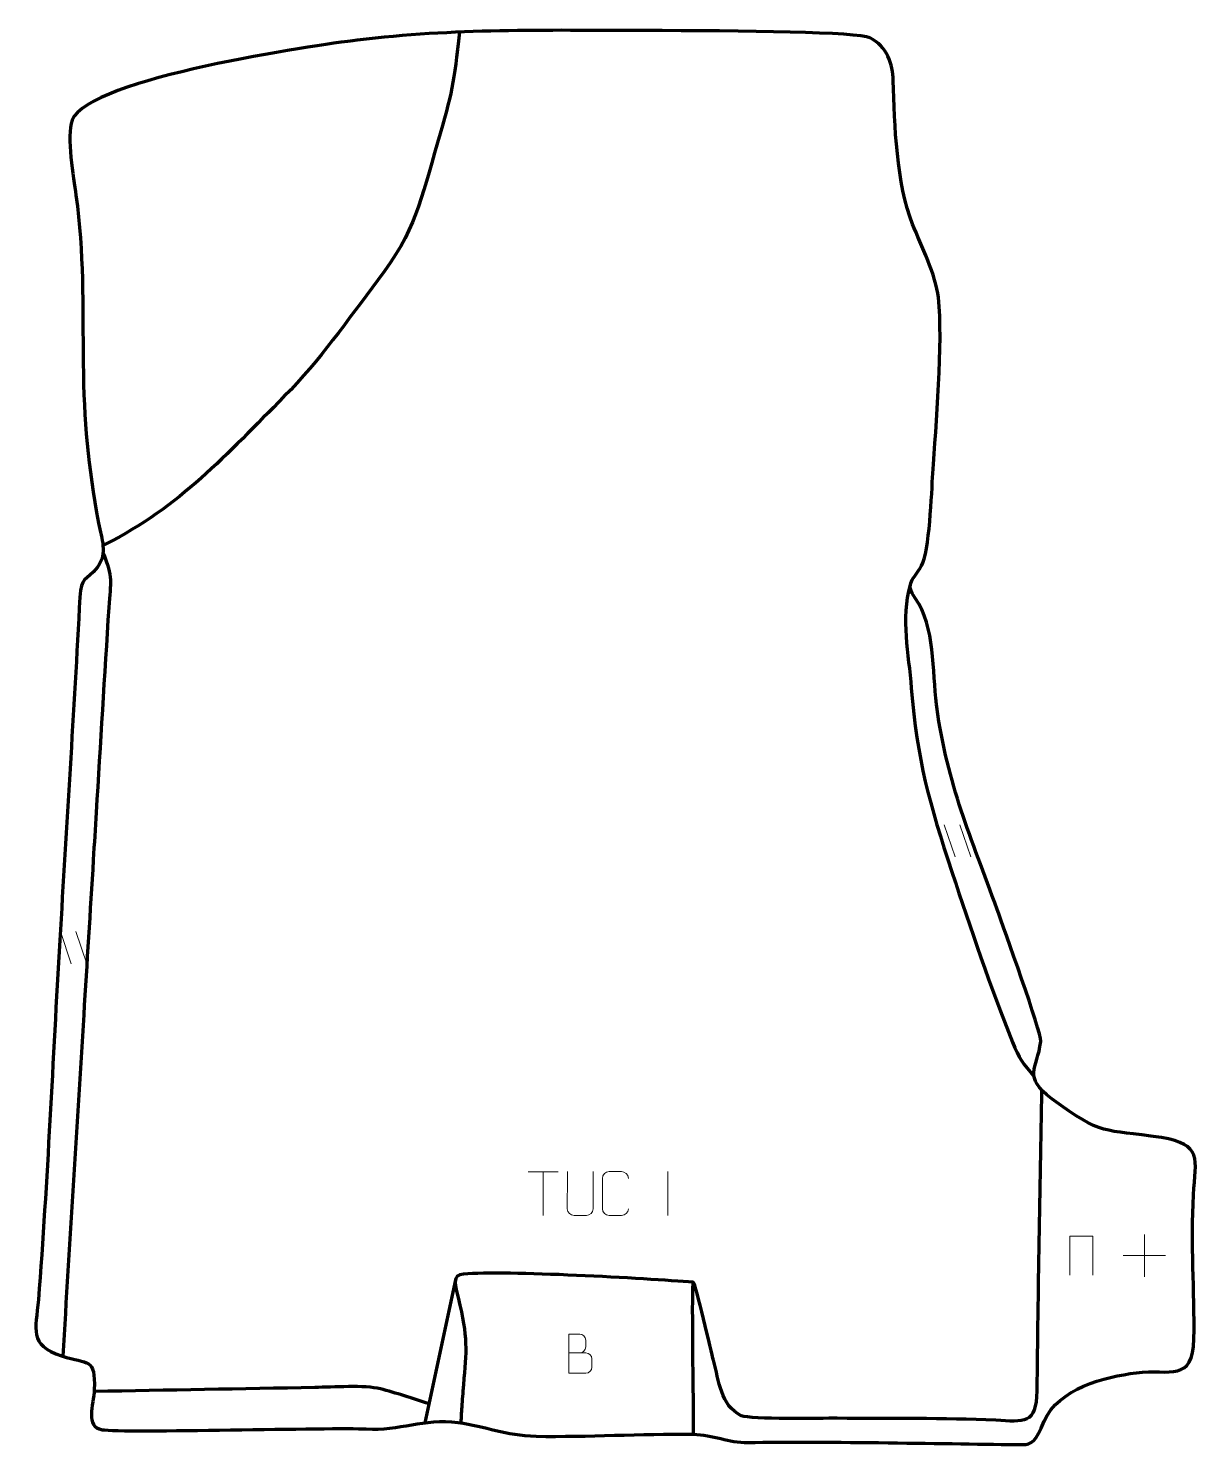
# Model space of a CAD drawing. Header units: millimetres. Extents: x -577 to 93, y -68 to 739.
import ezdxf

# ---------------------------------------------------------------- set-up
doc = ezdxf.new("R2010")
doc.units = ezdxf.units.MM
doc.header["$MEASUREMENT"] = 0
doc.layers.add('layer 2', color=7, linetype='Continuous')
doc.layers.add('layer 3', color=7, linetype='Continuous')

msp = doc.modelspace()

# ---------------------------------------------------------------- linework, layer by layer
at = {"layer": 'layer 2', "color": 140, "lineweight": 158}
for points, knots in [([(-331.0071, 737.3156), (-334.1747, 708.0593), (-335.202, 702.9174), (-343.4596, 674.3868), (-343.4596, 674.3868), (-352.9132, 641.7236), (-356.1448, 623.8269), (-377.5203, 595.8361), (-377.5203, 595.8361), (-395.4213, 572.3952), (-410.1541, 550.5958), (-431.1007, 529.4506), (-431.1007, 529.4506), (-463.6058, 496.6374), (-490.7395, 466.4457), (-532.8597, 445.2602), (-532.8597, 445.2602), (-532.8597, 445.2602), (-534.2908, 444.57), (-534.2908, 444.57)], [0, 0, 0, 0, 0.16666667, 0.16666667, 0.16666667, 0.16666667, 0.33333333, 0.33333333, 0.33333333, 0.33333333, 0.5, 0.5, 0.5, 0.5, 0.66666667, 0.66666667, 0.66666667, 0.66666667, 1, 1, 1, 1]), ([(-534.2734, 440.4091), (-528.4461, 426.237), (-529.9953, 424.0233), (-530.9574, 409.2757), (-530.9574, 409.2757), (-533.4969, 370.349), (-535.7588, 331.3507), (-538.1544, 292.4091), (-538.1544, 292.4091), (-538.7074, 283.4193), (-539.2604, 274.4296), (-539.8134, 265.4399), (-539.8134, 265.4399), (-541.6261, 235.9736), (-543.4388, 206.5073), (-545.2515, 177.0409), (-545.2515, 177.0409), (-549.2455, 112.1152), (-553.2396, 47.1894), (-557.2336, -17.7364)], [0, 0, 0, 0, 0.16666667, 0.16666667, 0.16666667, 0.16666667, 0.33333333, 0.33333333, 0.33333333, 0.33333333, 0.5, 0.5, 0.5, 0.5, 0.66666667, 0.66666667, 0.66666667, 0.66666667, 1, 1, 1, 1]), ([(-74.0022, 422.1833), (-79.6135, 402.4779), (-74.8813, 383.1273), (-73.3959, 363.2055), (-73.3959, 363.2055), (-70.2324, 322.7868), (-62.911, 296.7319), (-50.2654, 258.5031), (-50.2654, 258.5031), (-39.6262, 226.5357), (-28.2012, 192.508), (-15.612, 161.3416), (-15.612, 161.3416), (-11.9798, 152.3495), (-9.6309, 148.9279), (-3.3051, 141.633)], [0, 0, 0, 0, 0.2, 0.2, 0.2, 0.2, 0.4, 0.4, 0.4, 0.4, 0.6, 0.6, 0.6, 0.6, 1, 1, 1, 1]), ([(0.9261, 134.241), (-0.0888, 77.0193), (-1.2156, 19.7066), (-1.8309, -37.5149), (-1.8309, -37.5149), (-2.037, -56.6834), (-9.1601, -55.0351), (-25.2077, -54.24), (-25.2077, -54.24), (-54.9107, -52.8188), (-85.7874, -53.3655), (-115.6518, -53.061), (-115.6518, -53.061), (-124.768, -53.0106), (-164.8708, -53.9104), (-170.342, -51.6038), (-170.342, -51.6038), (-182.1522, -45.8886), (-182.9214, -31.6874), (-186.1891, -19.9883), (-186.1891, -19.9883), (-187.2749, -16.1006), (-196.2268, 24.2991), (-197.7819, 24.4686), (-197.7819, 24.4686), (-198.815, 22.8825), (-197.7704, -38.6046), (-197.7774, -45.7416), (-197.7774, -45.7416), (-197.7827, -51.2095), (-197.8105, -56.6776), (-197.827, -62.1456)], [0, 0, 0, 0, 0.11111111, 0.11111111, 0.11111111, 0.11111111, 0.22222222, 0.22222222, 0.22222222, 0.22222222, 0.33333333, 0.33333333, 0.33333333, 0.33333333, 0.44444444, 0.44444444, 0.44444444, 0.44444444, 0.55555556, 0.55555556, 0.55555556, 0.55555556, 0.66666667, 0.66666667, 0.66666667, 0.66666667, 0.77777778, 0.77777778, 0.77777778, 0.77777778, 1, 1, 1, 1]), ([(-197.7819, 24.4686), (-224.3692, 26.6027), (-305.059, 31.2783), (-328.6768, 29.1391), (-328.6768, 29.1391), (-335.5676, 28.5148), (-333.7539, 24.0779), (-330.7537, 11.3768), (-330.7537, 11.3768), (-325.9199, -9.086), (-327.3342, -16.9927), (-329.0551, -37.6343), (-329.0551, -37.6343), (-329.2235, -39.6537), (-329.3822, -41.6705), (-329.5342, -43.6911), (-329.5342, -43.6911), (-329.5342, -43.6911), (-329.6296, -45.185), (-329.6296, -45.185), (-329.6296, -45.185), (-329.8441, -48.6711), (-330.0585, -52.1572), (-330.273, -55.6433)], [0, 0, 0, 0, 0.14285714, 0.14285714, 0.14285714, 0.14285714, 0.28571429, 0.28571429, 0.28571429, 0.28571429, 0.42857143, 0.42857143, 0.42857143, 0.42857143, 0.57142857, 0.57142857, 0.57142857, 0.57142857, 0.71428571, 0.71428571, 0.71428571, 0.71428571, 1, 1, 1, 1]), ([(-348.5907, -44.7335), (-357.2456, -42.0671), (-367.5134, -38.4457), (-376.074, -36.3013), (-376.074, -36.3013), (-384.9884, -34.0682), (-403.3967, -35.3497), (-413.3928, -35.5318), (-413.3928, -35.5318), (-455.3713, -36.2969), (-497.3498, -37.062), (-539.3283, -37.8271)], [0, 0, 0, 0, 0.25, 0.25, 0.25, 0.25, 0.5, 0.5, 0.5, 0.5, 1, 1, 1, 1])]:
    msp.add_open_spline(points, degree=3, knots=knots, dxfattribs=at)
at = {"layer": 'layer 2', "color": 250, "lineweight": 9}
for points in [[(-54.6589, 285.3324), (-54.6589, 285.3324), (-48.4371, 266.9749), (-48.4371, 266.9749)], [(-45.737, 285.3324), (-45.737, 285.3324), (-39.5152, 266.9749), (-39.5152, 266.9749)], [(-558.5863, 224.4867), (-558.5863, 224.4867), (-552.3645, 206.1292), (-552.3645, 206.1292)], [(-549.6644, 224.4867), (-549.6644, 224.4867), (-543.4426, 206.1292), (-543.4426, 206.1292)], [(-291.7947, 87.5357), (-291.7947, 87.5357), (-274.8075, 87.5357), (-274.8075, 87.5357)], [(-283.3009, 62.6057), (-283.3009, 62.6057), (-283.3009, 87.5592), (-283.3009, 87.5592)], [(-212.1225, 87.5692), (-212.1225, 87.5692), (-212.1225, 62.5951), (-212.1225, 62.5951)], [(59.4947, 51.6499), (59.4947, 51.6499), (59.4947, 27.672), (59.4947, 27.672)], [(47.5058, 39.6609), (47.5058, 39.6609), (71.4837, 39.6609), (71.4837, 39.6609)]]:
    msp.add_open_spline(points, degree=3, dxfattribs=at)
for points, knots in [([(-254.7953, 87.5631), (-254.7957, 82.0236), (-254.6999, 71.8218), (-254.6995, 66.2814), (-254.6995, 66.2814), (-254.8393, 64.0419), (-256.5165, 62.6157), (-258.6642, 62.6052), (-258.6642, 62.6052), (-260.9961, 62.6056), (-263.328, 62.6056), (-265.6595, 62.6052), (-265.6595, 62.6052), (-267.5845, 62.5037), (-269.5566, 64.3202), (-269.5454, 66.2647), (-269.5454, 66.2647), (-269.5451, 71.8266), (-269.4497, 82.002), (-269.4501, 87.5631)], [0, 0, 0, 0, 0.16666667, 0.16666667, 0.16666667, 0.16666667, 0.33333333, 0.33333333, 0.33333333, 0.33333333, 0.5, 0.5, 0.5, 0.5, 0.66666667, 0.66666667, 0.66666667, 0.66666667, 1, 1, 1, 1]), ([(-234.6995, 66.4231), (-234.8393, 64.0997), (-236.5165, 62.6201), (-238.6642, 62.6093), (-238.6642, 62.6093), (-240.9961, 62.6097), (-243.328, 62.6097), (-245.6595, 62.6093), (-245.6595, 62.6093), (-247.5845, 62.5039), (-249.5566, 64.3884), (-249.5454, 66.4057), (-249.5454, 66.4057), (-249.545, 72.1758), (-249.545, 77.9455), (-249.5454, 83.7148), (-249.5454, 83.7148), (-249.5412, 85.8529), (-247.7945, 87.5721), (-245.6421, 87.5586), (-245.6421, 87.5586), (-243.3164, 87.5586), (-240.9903, 87.5586), (-238.6642, 87.5586), (-238.6642, 87.5586), (-236.7176, 87.5941), (-234.7262, 86.1026), (-234.6995, 83.665)], [0, 0, 0, 0, 0.125, 0.125, 0.125, 0.125, 0.25, 0.25, 0.25, 0.25, 0.375, 0.375, 0.375, 0.375, 0.5, 0.5, 0.5, 0.5, 0.625, 0.625, 0.625, 0.625, 0.75, 0.75, 0.75, 0.75, 1, 1, 1, 1]), ([(17.0904, 28.4858), (17.0904, 28.4858), (17.0904, 50.8361), (17.0904, 50.8361), (17.0904, 50.8361), (17.0904, 50.8361), (30.2087, 50.8361), (30.2087, 50.8361), (30.2087, 50.8361), (30.2087, 50.8361), (30.2087, 28.4858), (30.2087, 28.4858)], [0, 0, 0, 0, 0.25, 0.25, 0.25, 0.25, 0.5, 0.5, 0.5, 0.5, 1, 1, 1, 1]), ([(-268.7914, -15.7741), (-265.5324, -15.7737), (-262.273, -15.7737), (-259.0133, -15.7741), (-259.0133, -15.7741), (-257.244, -15.7896), (-255.5211, -17.3446), (-255.5211, -19.1804), (-255.5211, -19.1804), (-255.5214, -20.1912), (-255.5214, -22.9225), (-255.5211, -23.9336), (-255.5211, -23.9336), (-255.5052, -25.5977), (-256.8865, -27.4015), (-258.9659, -27.3863), (-258.9659, -27.3863), (-262.2259, -27.386), (-265.4856, -27.386), (-268.7449, -27.3863), (-268.7449, -27.3863), (-268.7449, -19.9359), (-268.7449, -12.4858), (-268.7449, -5.036), (-268.7449, -5.036), (-266.6188, -5.036), (-264.4924, -5.036), (-262.3659, -5.036), (-262.3659, -5.036), (-260.8604, -5.0202), (-258.9824, -6.7314), (-258.9665, -8.4891), (-258.9665, -8.4891), (-258.9669, -10.3397), (-258.9669, -10.4704), (-258.9665, -12.3213), (-258.9665, -12.3213), (-258.9511, -14.1719), (-260.612, -15.7896), (-262.4124, -15.7741)], [0, 0, 0, 0, 0.09090909, 0.09090909, 0.09090909, 0.09090909, 0.18181818, 0.18181818, 0.18181818, 0.18181818, 0.27272727, 0.27272727, 0.27272727, 0.27272727, 0.36363636, 0.36363636, 0.36363636, 0.36363636, 0.45454545, 0.45454545, 0.45454545, 0.45454545, 0.54545455, 0.54545455, 0.54545455, 0.54545455, 0.63636364, 0.63636364, 0.63636364, 0.63636364, 0.72727273, 0.72727273, 0.72727273, 0.72727273, 0.81818182, 0.81818182, 0.81818182, 0.81818182, 1, 1, 1, 1])]:
    msp.add_open_spline(points, degree=3, knots=knots, dxfattribs=at)
at = {"layer": 'layer 2', "color": 140, "lineweight": 158}
msp.add_open_spline([(-333.0738, 26.8031), (-333.0738, 26.8031), (-350.6834, -55.6395), (-350.6834, -55.6395)], degree=3, dxfattribs=at)
at = {"layer": 'layer 3', "color": 242, "lineweight": 158}
msp.add_open_spline([(-389.4033, 732.6911), (-333.9296, 739.463), (-282.1833, 738.279), (-226.4361, 738.1799), (-226.4361, 738.1799), (-168.6178, 738.0771), (-103.6286, 737.3269), (-97.0441, 734.042), (-97.0441, 734.042), (-87.1359, 729.0991), (-83.9569, 719.1058), (-83.7108, 709.556), (-83.7108, 709.556), (-82.9738, 684.3922), (-81.8145, 651.0786), (-72.6135, 627.7828), (-72.6135, 627.7828), (-67.8041, 615.7808), (-59.2882, 598.5873), (-57.9185, 585.9375), (-57.9185, 585.9375), (-55.1454, 560.3277), (-59.2926, 512.8358), (-61.1242, 485.7162), (-61.1242, 485.7162), (-61.7829, 474.9656), (-62.9805, 440.703), (-67.5486, 432.946), (-67.5486, 432.946), (-72.0965, 425.2232), (-77.2616, 423.05), (-71.1435, 414.5002), (-71.1435, 414.5002), (-59.6437, 398.4297), (-61.3404, 372.9201), (-59.0186, 353.865), (-59.0186, 353.865), (-59.0186, 353.865), (-58.8597, 352.5611), (-58.8597, 352.5611), (-58.8597, 352.5611), (-52.6009, 307.586), (-39.3871, 278.6882), (-24.4134, 236.9739), (-24.4134, 236.9739), (-20.842, 226.9436), (0.9472, 166.8871), (0.466, 161.8443), (0.466, 161.8443), (-1.6776, 145.5525), (-9.9601, 142.1783), (6.7791, 128.9985), (6.7791, 128.9985), (36.3996, 107.5362), (35.2507, 112.0545), (69.2266, 106.9992), (69.2266, 106.9992), (92.7535, 102.9148), (88.8259, 95.3051), (87.4781, 74.2753), (87.4781, 74.2753), (85.9884, 46.4006), (88.1203, 19.81), (87.8074, -7.742), (87.8074, -7.742), (86.9915, -32.8184), (74.3085, -24.885), (54.9689, -27.1078), (54.9689, -27.1078), (36.8419, -29.4422), (10.298, -36.171), (2.4421, -54.7361), (2.4421, -54.7361), (-2.4238, -66.2355), (-4.4884, -68.1189), (-10.1337, -68.0689), (-10.1337, -68.0689), (-50.0899, -67.7151), (-122.0103, -66.0513), (-166.6797, -66.8546), (-166.6797, -66.8546), (-177.5476, -67.05), (-186.3104, -62.3521), (-197.827, -62.1456), (-197.827, -62.1456), (-227.6587, -61.7789), (-257.6369, -63.8529), (-287.3047, -63.2915), (-287.3047, -63.2915), (-305.1633, -62.7653), (-315.6781, -57.6601), (-331.9128, -55.403), (-331.9128, -55.403), (-351.2793, -52.9778), (-365.2641, -60.2419), (-384.1602, -59.1357), (-384.1602, -59.1357), (-401.3241, -58.1309), (-522.9617, -61.5374), (-534.8317, -59.5782), (-534.8317, -59.5782), (-544.4684, -57.9876), (-539.663, -45.6171), (-539.2473, -36.5903), (-539.2473, -36.5903), (-538.6663, -18.1622), (-542.2964, -22.4798), (-557.956, -17.5111), (-557.956, -17.5111), (-576.8388, -11.0324), (-572.497, -2.7287), (-571.107, 14.519), (-571.107, 14.519), (-565.7923, 82.5487), (-562.9451, 151.3444), (-558.915, 219.5413), (-558.915, 219.5413), (-555.0592, 284.7406), (-550.8984, 349.8982), (-547.459, 415.1231), (-547.459, 415.1231), (-546.8533, 426.6087), (-544.1651, 424.1556), (-537.305, 432.2077), (-537.305, 432.2077), (-531.6849, 440.6806), (-535.0071, 447.7911), (-536.7984, 457.3199), (-536.7984, 457.3199), (-542.8933, 490.2298), (-545.0988, 515.1527), (-545.5607, 548.5834), (-545.5607, 548.5834), (-545.9663, 581.9924), (-545.0132, 610.8284), (-549.6622, 644.3254), (-549.6622, 644.3254), (-551.0443, 654.284), (-555.3703, 677.8684), (-551.8272, 687.0732), (-551.8272, 687.0732), (-542.565, 711.1363), (-412.3672, 729.8878), (-389.4033, 732.6911)], degree=3, knots=[0, 0, 0, 0, 0.02702703, 0.02702703, 0.02702703, 0.02702703, 0.05405405, 0.05405405, 0.05405405, 0.05405405, 0.08108108, 0.08108108, 0.08108108, 0.08108108, 0.10810811, 0.10810811, 0.10810811, 0.10810811, 0.13513514, 0.13513514, 0.13513514, 0.13513514, 0.16216216, 0.16216216, 0.16216216, 0.16216216, 0.18918919, 0.18918919, 0.18918919, 0.18918919, 0.21621622, 0.21621622, 0.21621622, 0.21621622, 0.24324324, 0.24324324, 0.24324324, 0.24324324, 0.27027027, 0.27027027, 0.27027027, 0.27027027, 0.2972973, 0.2972973, 0.2972973, 0.2972973, 0.32432432, 0.32432432, 0.32432432, 0.32432432, 0.35135135, 0.35135135, 0.35135135, 0.35135135, 0.37837838, 0.37837838, 0.37837838, 0.37837838, 0.40540541, 0.40540541, 0.40540541, 0.40540541, 0.43243243, 0.43243243, 0.43243243, 0.43243243, 0.45945946, 0.45945946, 0.45945946, 0.45945946, 0.48648649, 0.48648649, 0.48648649, 0.48648649, 0.51351351, 0.51351351, 0.51351351, 0.51351351, 0.54054054, 0.54054054, 0.54054054, 0.54054054, 0.56756757, 0.56756757, 0.56756757, 0.56756757, 0.59459459, 0.59459459, 0.59459459, 0.59459459, 0.62162162, 0.62162162, 0.62162162, 0.62162162, 0.64864865, 0.64864865, 0.64864865, 0.64864865, 0.67567568, 0.67567568, 0.67567568, 0.67567568, 0.7027027, 0.7027027, 0.7027027, 0.7027027, 0.72972973, 0.72972973, 0.72972973, 0.72972973, 0.75675676, 0.75675676, 0.75675676, 0.75675676, 0.78378378, 0.78378378, 0.78378378, 0.78378378, 0.81081081, 0.81081081, 0.81081081, 0.81081081, 0.83783784, 0.83783784, 0.83783784, 0.83783784, 0.86486486, 0.86486486, 0.86486486, 0.86486486, 0.89189189, 0.89189189, 0.89189189, 0.89189189, 0.91891892, 0.91891892, 0.91891892, 0.91891892, 0.94594595, 0.94594595, 0.94594595, 0.94594595, 1, 1, 1, 1], dxfattribs=at)

doc.saveas('drawing.dxf')
